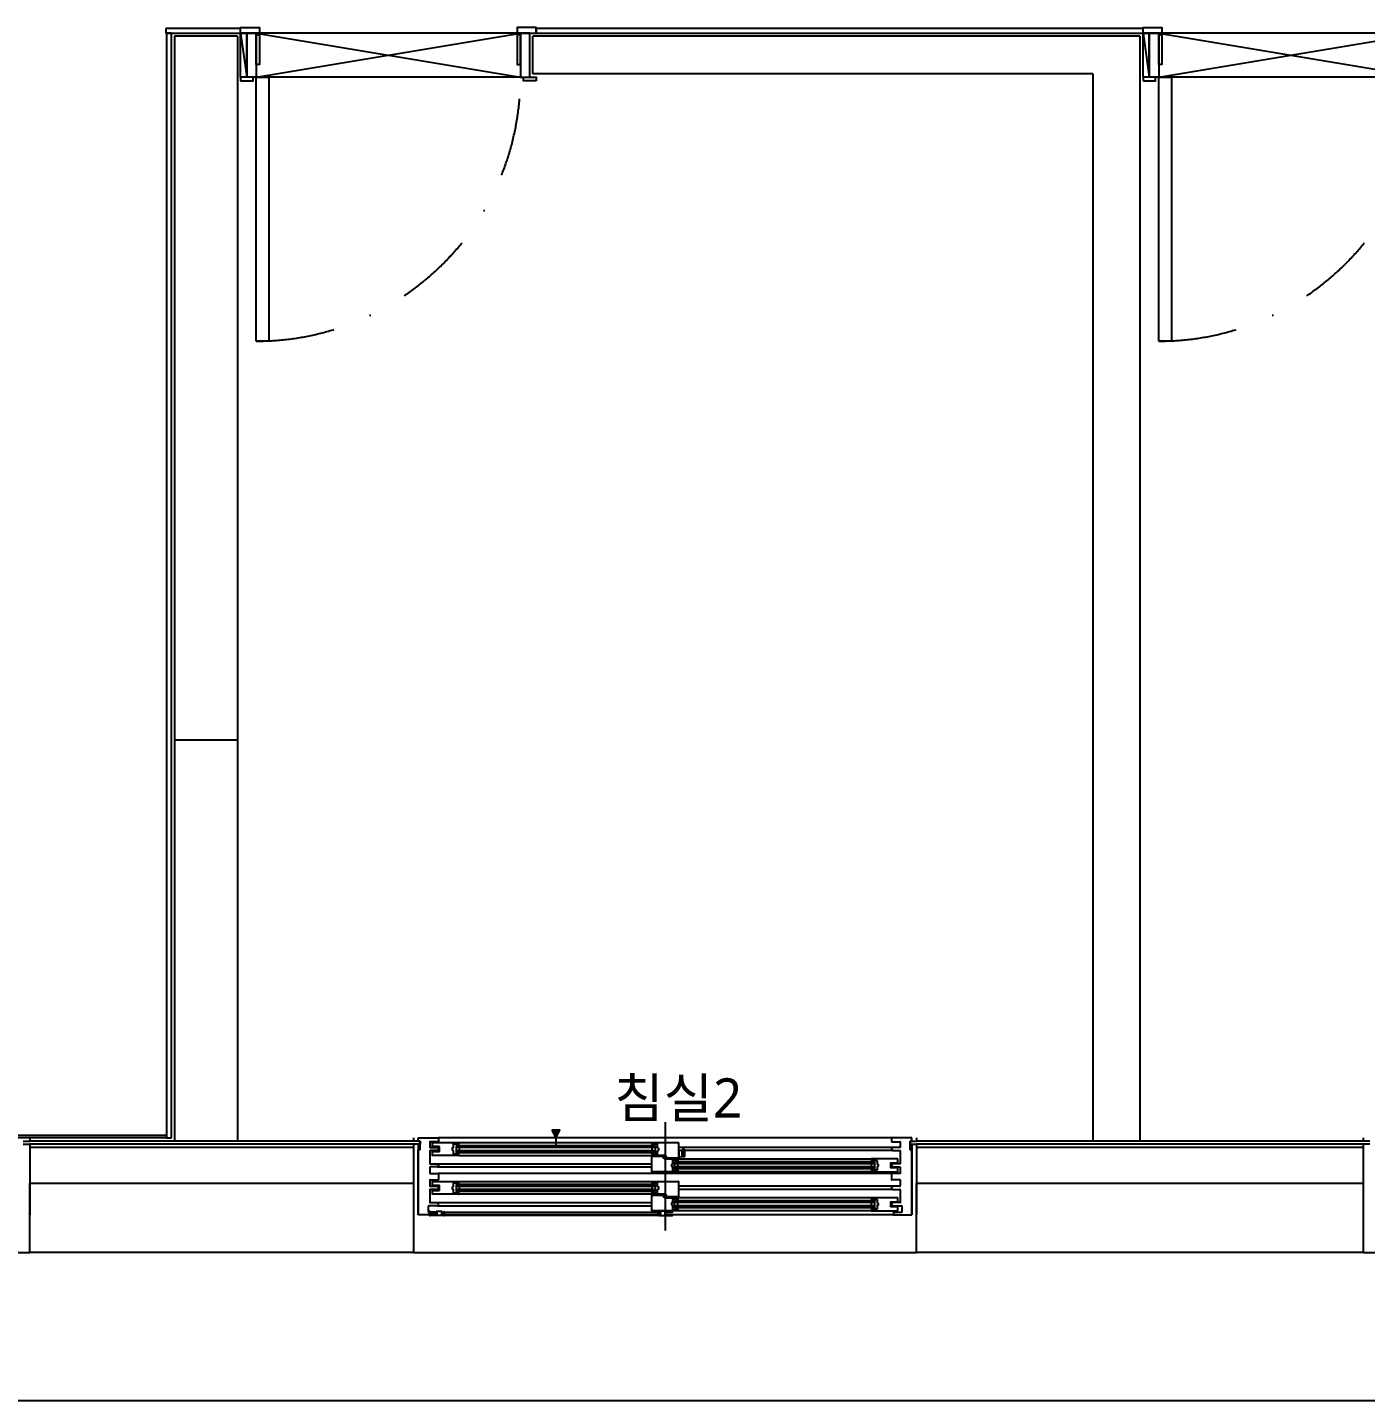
# Model space of a CAD drawing. Header units: millimetres. Extents: x -33000 to 294000, y 0 to 42408.
# Drawn here: x 99837 to 104092, y 9943 to 14312 of the extents above; entities that cross this region are included whole.
import ezdxf
from ezdxf.enums import TextEntityAlignment as Align

# ---------------------------------------------------------------- set-up
doc = ezdxf.new("R2010")
doc.units = ezdxf.units.MM
doc.header["$LTSCALE"] = 50
doc.linetypes.add('DASHDOTX2', pattern=[2, 1, -0.5, 0, -0.5])
doc.layers.add('arch', color=8, linetype='Continuous')
doc.layers.add('실명', color=9, linetype='Continuous')
doc.styles.add('FORTELINE', font='malgun.ttf')

msp = doc.modelspace()

# ---------------------------------------------------------------- hatches: boundary and pattern name
at = {"layer": 'arch'}
h = msp.add_hatch(color=256, dxfattribs=at)
h.dxf.hatch_style = 1
h.paths.add_polyline_path([(101530.4, 10804), (101505.4, 10804), (101517.9, 10779)])

# ---------------------------------------------------------------- linework, layer by layer
for p, q in [((100515, 14309), (100277, 14309)), ((100277, 14309), (100277, 14294)), ((100277, 14294), (100515, 14294)), ((100295, 14294), (100280, 14294)), ((100280, 14294), (100280, 10779)), ((100295, 10779), (100295, 14294)), ((100515, 14294), (100515, 14309)), ((103385, 14309), (101455, 14309)), ((101455, 14309), (101455, 14294)), ((101455, 14294), (103385, 14294)), ((103385, 14294), (103385, 14309)), ((100305, 14284), (100305, 12044)), ((100505, 14284), (100305, 14284)), ((100505, 14284), (100505, 12044)), ((103375, 14284), (101445, 14284)), ((101445, 14164), (101445, 14284)), ((103375, 14284), (103375, 10769)), ((103225, 14164), (101445, 14164)), ((103225, 14164), (103225, 10769)), ((100505, 12044), (100305, 12044)), ((100305, 12044), (100305, 10769)), ((100505, 12044), (100505, 10769)), ((101865, 10829), (101865, 10484)), ((95810, 10788), (100280, 10788)), ((100280, 10779), (95810, 10779)), ((99824, 10769), (99845, 10769)), ((99824, 10759.5), (99845, 10759.5)), ((99845, 10779), (99845, 10769)), ((101065, 10769), (99845, 10769)), ((99845, 10759.5), (99845, 10534)), ((101065, 10759), (99845, 10759)), ((101065, 10749), (99845, 10749)), ((100280, 10788), (100280, 10779)), ((100280, 10779), (100295, 10779)), ((101065, 10779), (101065, 10769)), ((101086, 10769), (101065, 10769)), ((101065, 10759.5), (101065, 10534)), ((101086, 10759.5), (101065, 10759.5)), ((101080, 10779), (101144, 10779)), ((101080, 10769), (101080, 10779)), ((101080, 10769), (101086, 10769)), ((101080, 10759.5), (101080, 10534)), ((101086, 10769), (101086, 10759.5)), ((101086, 10741), (101086, 10769)), ((101144, 10767), (101118, 10767)), ((101125, 10752), (101125, 10763.5)), ((102586, 10779), (101144, 10779)), ((101145, 10778), (101145, 10768)), ((101201.3, 10732), (101201.3, 10754)), ((101834.5, 10754), (101201.3, 10754)), ((101834.5, 10748), (101201.3, 10748)), ((101208, 10756.5), (101210.6, 10754)), ((101209.5, 10764), (101823, 10764)), ((101211.3, 10738), (101211.3, 10748)), ((101517.9, 10779), (101517.9, 10754)), ((101824.5, 10756.5), (101821.9, 10754)), ((101823, 10764), (101907, 10764)), ((101824.5, 10763), (101823, 10763)), ((101824.5, 10756.5), (101824.5, 10763)), ((101824.5, 10738), (101824.5, 10748)), ((101829.5, 10756), (101825, 10756)), ((101841, 10759), (101826, 10759)), ((101826, 10759), (101826, 10758)), ((101826.5, 10757.5), (101829.5, 10757.5)), ((101829.5, 10757.5), (101829.5, 10756)), ((101834.5, 10732), (101834.5, 10754)), ((101841.5, 10747.7), (101841.5, 10758.5)), ((101844.7, 10745.6), (101841.8, 10747.3)), ((101907.5, 10763.5), (101907.5, 10715)), ((102588.5, 10748.5), (101907.5, 10748.5)), ((102585, 10778), (102585, 10768)), ((102650, 10779), (102586, 10779)), ((102586, 10767), (102612, 10767)), ((102644, 10769), (102665, 10769)), ((102644, 10769), (102644, 10759.5)), ((102650, 10769), (102644, 10769)), ((102644, 10741), (102644, 10769)), ((102644, 10759.5), (102665, 10759.5)), ((102650, 10769), (102650, 10779)), ((102650, 10759.5), (102650, 10534)), ((102665, 10779), (102665, 10769)), ((104085, 10769), (102665, 10769)), ((102665, 10759.5), (102665, 10534)), ((104085, 10759), (102665, 10759)), ((104085, 10749), (102665, 10749)), ((104085, 10779), (104085, 10769)), ((104106, 10769), (104085, 10769)), ((104085, 10759.5), (104085, 10534)), ((104106, 10759.5), (104085, 10759.5)), ((101080, 10534), (101080, 10741)), ((101086, 10741), (101080, 10741)), ((101834.5, 10738), (101201.3, 10738)), ((101834.5, 10732), (101201.3, 10732)), ((101208, 10729.4), (101210.6, 10732)), ((101209.5, 10723), (101823, 10723)), ((101824.5, 10729.4), (101821.9, 10732)), ((101823, 10724), (101824.5, 10724)), ((101866.6, 10723), (101823, 10723)), ((101824.5, 10724), (101824.5, 10730.5)), ((101825, 10731), (101829.5, 10731)), ((101826, 10729), (101826, 10728)), ((101826, 10728), (101841, 10728)), ((101829.5, 10729.5), (101826.5, 10729.5)), ((101829.5, 10731), (101829.5, 10729.5)), ((101841.5, 10728.5), (101841.5, 10738.2)), ((101841.8, 10738.6), (101844.7, 10740.3)), ((101845, 10740.7), (101845, 10745.2)), ((101862, 10715.9), (101862, 10716)), ((101862.4, 10716.5), (101871, 10717.5)), ((101871, 10714.5), (101862.4, 10715.4)), ((101871, 10718.9), (101866.6, 10723)), ((101871, 10717.5), (101871, 10718.9)), ((101907, 10714.5), (101871, 10714.5)), ((101905.5, 10705), (101908.1, 10702.5)), ((101907, 10712), (102520.5, 10712)), ((101918.4, 10738.4), (101919.7, 10738.5)), ((101926, 10719.2), (101918.4, 10718.9)), ((101919.7, 10741.3), (101919.7, 10721.2)), ((101919.7, 10721.2), (101919.7, 10719)), ((101919.7, 10721.2), (101922, 10721.2)), ((101925.9, 10742.3), (101920.7, 10742.3)), ((101923.9, 10722.8), (101926.8, 10741.2)), ((101926.9, 10741.3), (101926.9, 10720.2)), ((102588.5, 10738.5), (101926.9, 10738.5)), ((102522, 10705), (102519.4, 10702.5)), ((102605, 10700), (102605, 10711.5)), ((102644, 10741), (102650, 10741)), ((102650, 10534), (102650, 10741)), ((101141.5, 10696.5), (101822.5, 10696.5)), ((101141.5, 10686.5), (101822.5, 10686.5)), ((102586, 10666), (101144, 10666)), ((101895.5, 10680.5), (101895.5, 10702.5)), ((102532, 10702.5), (101895.5, 10702.5)), ((102532, 10696.5), (101895.5, 10696.5)), ((102532, 10686.5), (101895.5, 10686.5)), ((102532, 10680.5), (101895.5, 10680.5)), ((101905.5, 10686.5), (101905.5, 10696.5)), ((101905.5, 10677.9), (101908.1, 10680.5)), ((102520.5, 10671), (101907, 10671)), ((102522, 10677.9), (102519.4, 10680.5)), ((102522, 10686.5), (102522, 10696.5)), ((102532, 10680.5), (102532, 10702.5)), ((101065, 10634), (99845, 10634)), ((99845, 10414), (99845, 10634)), ((101065, 10634), (101065, 10414)), ((101117, 10644.5), (101117, 10626)), ((101118, 10645.5), (101144, 10645.5)), ((101118, 10625), (101141.5, 10625)), ((101142, 10624.5), (101142, 10623.8)), ((101142, 10616.1), (101142, 10615.5)), ((101201.3, 10608.5), (101201.3, 10630.5)), ((101834.5, 10630.5), (101201.3, 10630.5)), ((101834.5, 10624.5), (101201.3, 10624.5)), ((101208, 10633), (101210.6, 10630.5)), ((101209.5, 10640.5), (101823, 10640.5)), ((101211.3, 10614.5), (101211.3, 10624.5)), ((101824.5, 10633), (101821.9, 10630.5)), ((101823, 10640.5), (101907, 10640.5)), ((101824.5, 10639.5), (101823, 10639.5)), ((101824.5, 10633), (101824.5, 10639.5)), ((101824.5, 10614.5), (101824.5, 10624.5)), ((101829.5, 10632.5), (101825, 10632.5)), ((101841, 10635.5), (101826, 10635.5)), ((101826, 10635.5), (101826, 10634.5)), ((101826.5, 10634), (101829.5, 10634)), ((101829.5, 10634), (101829.5, 10632.5)), ((101834.5, 10608.5), (101834.5, 10630.5)), ((101841.5, 10624.2), (101841.5, 10635)), ((101844.7, 10622.1), (101841.8, 10623.8)), ((101841.8, 10615.1), (101844.7, 10616.8)), ((101845, 10617.2), (101845, 10621.7)), ((101907.5, 10640), (101907.5, 10591.5)), ((102588.5, 10625), (101907.5, 10625)), ((102612, 10645.5), (102586, 10645.5)), ((102588, 10624.5), (102588, 10623.8)), ((102588, 10616.1), (102588, 10615.5)), ((102612, 10625), (102588.5, 10625)), ((102613, 10644.5), (102613, 10626)), ((104085, 10634), (102665, 10634)), ((102665, 10414), (102665, 10634)), ((104085, 10634), (104085, 10414)), ((101117, 10614), (101117, 10574)), ((101141.5, 10615), (101118, 10615)), ((101118, 10573), (101141.5, 10573)), ((101141.5, 10573), (101822.5, 10573)), ((101142, 10572.5), (101142, 10571.8)), ((101834.5, 10614.5), (101201.3, 10614.5)), ((101834.5, 10608.5), (101201.3, 10608.5)), ((101208, 10605.9), (101210.6, 10608.5)), ((101823, 10599.5), (101209.5, 10599.5)), ((101824.5, 10605.9), (101821.9, 10608.5)), ((101823, 10600.5), (101824.5, 10600.5)), ((101866.6, 10599.5), (101823, 10599.5)), ((101824.5, 10600.5), (101824.5, 10607)), ((101825, 10607.5), (101829.5, 10607.5)), ((101826, 10605.5), (101826, 10604.5)), ((101826, 10604.5), (101841, 10604.5)), ((101829.5, 10606), (101826.5, 10606)), ((101829.5, 10607.5), (101829.5, 10606)), ((101841.5, 10605), (101841.5, 10614.7)), ((101862, 10592.4), (101862, 10592.5)), ((101862.4, 10593), (101871, 10594)), ((101871, 10591), (101862.4, 10591.9)), ((101871, 10595.4), (101866.6, 10599.5)), ((101871, 10594), (101871, 10595.4)), ((101907, 10591), (101871, 10591)), ((101895.5, 10557), (101895.5, 10579)), ((102532, 10579), (101895.5, 10579)), ((102532, 10573), (101895.5, 10573)), ((101905.5, 10581.5), (101908.1, 10579)), ((101905.5, 10563), (101905.5, 10573)), ((102520.5, 10588.5), (101907, 10588.5)), ((102588.5, 10615), (101907.5, 10615)), ((102522, 10581.5), (102519.4, 10579)), ((102522, 10563), (102522, 10573)), ((102532, 10557), (102532, 10579)), ((102588, 10572.5), (102588, 10571.8)), ((102588.5, 10615), (102612, 10615)), ((102612, 10573), (102588.5, 10573)), ((102613, 10614), (102613, 10574)), ((101138, 10534), (101080, 10534)), ((101112, 10562), (101112, 10543)), ((101141.5, 10563), (101113, 10563)), ((101113, 10542), (101138, 10542)), ((101116, 10543.5), (101116, 10545.5)), ((101116.5, 10546), (101118.5, 10546)), ((101138.5, 10543), (101116.5, 10543)), ((101116.5, 10533), (101138.5, 10533)), ((101155, 10532), (101116.5, 10532)), ((101118.5, 10545.2), (101117, 10545.2)), ((101117, 10545.2), (101117, 10544)), ((101117, 10544), (101138.5, 10544)), ((101118.5, 10546), (101118.5, 10545.2)), ((101139, 10544.5), (101139, 10545.5)), ((101139, 10533.5), (101139, 10542.5)), ((101139, 10541), (101139, 10535)), ((101139.5, 10546), (101153, 10546)), ((101141.5, 10563), (101822.5, 10563)), ((101142, 10564.1), (101142, 10563.5)), ((101154, 10545), (101154, 10539.5)), ((101161.5, 10542), (101154, 10542)), ((101154, 10537.5), (101154, 10533)), ((101154, 10533), (101155, 10533)), ((101154.5, 10539), (101161, 10539)), ((101161, 10538), (101154.5, 10538)), ((101846.5, 10532), (101158, 10532)), ((101161, 10533), (101161.5, 10533)), ((101161.5, 10532), (101161, 10532)), ((101161.5, 10539.5), (101161.5, 10543.5)), ((101161.5, 10533), (101161.5, 10537.5)), ((101162.5, 10543.5), (101162.5, 10533)), ((101841.9, 10542), (101162.5, 10542)), ((101841.9, 10534), (101162.5, 10534)), ((101841.9, 10543.5), (101841.9, 10533)), ((101842.9, 10539.5), (101842.9, 10543.5)), ((101850.4, 10542), (101842.9, 10542)), ((101842.9, 10533), (101842.9, 10537.5)), ((101843.4, 10533), (101842.9, 10533)), ((101842.9, 10532), (101843.4, 10532)), ((101849.9, 10539), (101843.4, 10539)), ((101843.4, 10538), (101849.9, 10538)), ((101850.4, 10533), (101849.4, 10533)), ((101849.4, 10532), (101887.9, 10532)), ((101850.4, 10545), (101850.4, 10539.5)), ((101850.4, 10537.5), (101850.4, 10533)), ((101864.9, 10546), (101851.4, 10546)), ((101865.4, 10544.5), (101865.4, 10545.5)), ((101865.4, 10533.5), (101865.4, 10542.5)), ((102592, 10534), (101865.4, 10534)), ((101887.4, 10544), (101865.9, 10544)), ((101865.9, 10543), (101887.9, 10543)), ((101887.9, 10533), (101865.9, 10533)), ((101887.9, 10546), (101885.9, 10546)), ((101885.9, 10546), (101885.9, 10545.2)), ((101885.9, 10545.2), (101887.4, 10545.2)), ((101887.4, 10545.2), (101887.4, 10544)), ((101888.4, 10543.5), (101888.4, 10545.5)), ((102532, 10563), (101895.5, 10563)), ((102532, 10557), (101895.5, 10557)), ((101905.5, 10554.4), (101908.1, 10557)), ((102520.5, 10547.5), (101907, 10547.5)), ((102522, 10554.4), (102519.4, 10557)), ((102588, 10564.1), (102588, 10563.5)), ((102588.5, 10563), (102617, 10563)), ((102591, 10541), (102591, 10535)), ((102617, 10542), (102592, 10542)), ((102592, 10534), (102650, 10534)), ((102618, 10562), (102618, 10543)), ((96245, 10414), (99845, 10414)), ((101065, 10414), (99845, 10414)), ((101065, 10414), (102665, 10414)), ((104085, 10414), (102665, 10414)), ((104085, 10414), (105685, 10414)), ((89610, 9943.4), (108807.8, 9943.4))]:
    msp.add_line(p, q, dxfattribs=at)
at = {"layer": 'arch', "linetype": 'Continuous', "ltscale": 4, "elevation": 0}
for points in [[(100515, 14294), (100515, 14312), (100575, 14312), (100575, 14294)], [(101455, 14294), (101455, 14312), (101395, 14312), (101395, 14294)], [(103385, 14294), (103385, 14312), (103445, 14312), (103445, 14294)], [(100565, 13314), (100565, 14154), (100605, 14154), (100605, 13314)], [(103435, 13314), (103435, 14154), (103475, 14154), (103475, 13314)]]:
    msp.add_lwpolyline(points, close=True, dxfattribs=at)
at = {"layer": 'arch', "elevation": 0}
for points in [[(100515, 14294), (100535, 14294), (100535, 14154), (100515, 14154), (100515, 14294), (100535, 14154)], [(100565, 14294), (100570, 14294), (100570, 14289), (100575, 14289), (100575, 14194), (100565, 14194), (100565, 14294)], [(101405, 14294), (101400, 14294), (101400, 14289), (101395, 14289), (101395, 14194), (101405, 14194), (101405, 14294)], [(103385, 14294), (103405, 14294), (103405, 14154), (103385, 14154), (103385, 14294), (103405, 14154)], [(103435, 14294), (103440, 14294), (103440, 14289), (103445, 14289), (103445, 14194), (103435, 14194), (103435, 14294)], [(101125.5, 10764), (101209.5, 10764)], [(101209.5, 10723), (101125.5, 10723)], [(101907.5, 10742.4), (101918.4, 10738.4), (101918.4, 10718.9), (101910.1, 10717.6)], [(101907.5, 10715.5), (101910.1, 10715.5), (101910.1, 10738.1), (101907.5, 10738.1)], [(102520.5, 10671), (102604.5, 10671)], [(101125.5, 10640.5), (101209.5, 10640.5)], [(101209.5, 10599.5), (101125.5, 10599.5)], [(102604.5, 10588.5), (102520.5, 10588.5)], [(102520.5, 10547.5), (102604.5, 10547.5)]]:
    msp.add_lwpolyline(points, dxfattribs=at)
for points in [[(100565, 14154), (100535, 14154), (100535, 14294), (100565, 14294)], [(101405, 14294), (100565, 14294), (101405, 14154), (100565, 14154)], [(101405, 14154), (101435, 14154), (101435, 14294), (101405, 14294)], [(103435, 14154), (103405, 14154), (103405, 14294), (103435, 14294)], [(104275, 14294), (103435, 14294), (104275, 14154), (103435, 14154)], [(100515, 14142), (100555, 14142), (100555, 14154), (100515, 14154)], [(101455, 14142), (101415, 14142), (101415, 14154), (101455, 14154)], [(103385, 14142), (103425, 14142), (103425, 14154), (103385, 14154)], [(101505.4, 10804), (101517.9, 10779), (101530.4, 10804)]]:
    msp.add_lwpolyline(points, close=True, dxfattribs=at)
for points in [[(101117, 10766), (101117, 10749.5, 0.414214), (101118, 10748.5)], [(101118, 10748.5), (101141.5, 10748.5, -0.414214), (101142, 10748), (101142, 10747.3, 0.341999), (101142.7, 10746.4, -0.774597), (101142.7, 10740.6, 0.341999), (101142, 10739.6), (101142, 10739, -0.414214), (101141.5, 10738.5), (101118, 10738.5)], [(101125, 10763), (101125, 10763.5, -0.414214), (101125.5, 10764)], [(101125.5, 10751.5, -0.414214), (101125, 10752)], [(101125.5, 10735.5), (101146.3, 10735.5, 0.414214), (101147.3, 10736.5), (101147.3, 10750.5, 0.414214), (101146.3, 10751.5), (101125.5, 10751.5)], [(101208, 10763), (101208, 10756.5, -0.414214), (101207.5, 10756), (101203, 10756), (101203, 10757.5), (101206, 10757.5, 0.414214), (101206.5, 10758), (101206.5, 10759), (101191.5, 10759, 0.414214), (101191, 10758.5), (101191, 10748.2, -0.269143), (101190.7, 10747.8), (101187.8, 10746.1, 0.269143), (101187.5, 10745.7), (101187.5, 10741.2, 0.269143), (101187.8, 10740.8), (101190.7, 10739.1, -0.269143), (101191, 10738.7), (101191, 10728.5, 0.414214), (101191.5, 10728), (101206.5, 10728), (101206.5, 10729, 0.414214), (101206, 10729.5), (101203, 10729.5), (101203, 10731), (101207.5, 10731, -0.414214), (101208, 10730.5), (101208, 10724)], [(101209.5, 10764, -0.414214), (101210, 10763.5, -0.414214), (101209.5, 10763), (101208, 10763)], [(102612, 10748.5), (102588.5, 10748.5, 0.414214), (102588, 10748), (102588, 10747.3, -0.341999), (102587.2, 10746.4, 0.774597), (102587.2, 10740.6, -0.341999), (102588, 10739.6), (102588, 10739, 0.414214), (102588.5, 10738.5), (102612, 10738.5)], [(102613, 10766), (102613, 10749.5, -0.414214), (102612, 10748.5)], [(101118, 10738.5, 0.414214), (101117, 10737.5), (101117, 10697.5)], [(101125, 10723.5), (101125, 10735, -0.414214), (101125.5, 10735.5)], [(101125.5, 10723, -0.414214), (101125, 10723.5)], [(101208, 10724), (101209.5, 10724, -1), (101209.5, 10723)], [(101905.5, 10678.5), (101905.5, 10672), (101907, 10672, -1), (101907, 10671), (101823, 10671, -0.414214), (101822.5, 10671.5), (101822.5, 10720, -0.414214), (101823, 10720.5), (101859, 10720.5), (101867.6, 10719.5, -0.382193), (101868, 10719), (101868, 10718.9, -0.382131), (101867.6, 10718.4), (101859, 10717.5), (101859, 10716), (101863.5, 10712), (101907, 10712, -0.414214), (101907.5, 10711.5, -0.414214), (101907, 10711), (101905.5, 10711), (101905.5, 10704.5)], [(101905.5, 10704.5, -0.414214), (101905, 10704), (101900.5, 10704), (101900.5, 10705.5), (101903.5, 10705.5, 0.414214), (101904, 10706), (101904, 10707), (101889, 10707, 0.414214), (101888.5, 10706.5), (101888.5, 10696.7, -0.269143), (101888.2, 10696.3), (101885.3, 10694.6, 0.269143), (101885, 10694.2), (101885, 10689.7, 0.269143), (101885.3, 10689.3), (101888.2, 10687.6, -0.269143), (101888.5, 10687.2), (101888.5, 10676.5, 0.414214), (101889, 10676), (101904, 10676), (101904, 10677, 0.414214), (101903.5, 10677.5), (101900.5, 10677.5), (101900.5, 10679), (101905, 10679, -0.414214), (101905.5, 10678.5)], [(102604.5, 10712), (102520.5, 10712, 0.414214), (102520, 10711.5, 0.414214), (102520.5, 10711), (102522, 10711)], [(102522, 10711), (102522, 10704.5, 0.414214), (102522.5, 10704), (102527, 10704), (102527, 10705.5), (102524, 10705.5, -0.414214), (102523.5, 10706), (102523.5, 10707), (102538.5, 10707, -0.414214), (102539, 10706.5), (102539, 10696.2, 0.269143), (102539.3, 10695.8), (102542.2, 10694.1, -0.269143), (102542.5, 10693.7), (102542.5, 10689.2, -0.269143), (102542.2, 10688.8), (102539.3, 10687.1, 0.269143), (102539, 10686.7), (102539, 10676.5, -0.414214), (102538.5, 10676), (102523.5, 10676), (102523.5, 10677, -0.414214), (102524, 10677.5), (102527, 10677.5), (102527, 10679), (102522.5, 10679, 0.414214), (102522, 10678.5)], [(102605, 10711.5, 0.414214), (102604.5, 10712)], [(102612, 10738.5, -0.414214), (102613, 10737.5), (102613, 10697.5)], [(101117, 10697.5, 0.414214), (101118, 10696.5)], [(101118, 10696.5), (101141.5, 10696.5, -0.414214), (101142, 10696), (101142, 10695.3, 0.341999), (101142.7, 10694.4, -0.774597), (101142.7, 10688.6, 0.341999), (101142, 10687.6), (101142, 10687, -0.414214), (101141.5, 10686.5), (101118, 10686.5, 0.414214), (101117, 10685.5), (101117, 10667, 0.414214), (101118, 10666)], [(101118, 10666), (101144, 10666, -0.414214), (101145, 10665), (101145, 10646.5)], [(102522, 10678.5), (102522, 10672), (102520.5, 10672, 1), (102520.5, 10671)], [(102604.5, 10683.5), (102583.7, 10683.5, -0.414214), (102582.7, 10684.5), (102582.7, 10698.5, -0.414214), (102583.7, 10699.5), (102604.5, 10699.5)], [(102612, 10696.5), (102588.5, 10696.5, 0.414214), (102588, 10696), (102588, 10695.3, -0.341999), (102587.2, 10694.4, 0.774597), (102587.2, 10688.6, -0.341999), (102588, 10687.6), (102588, 10687, 0.414214), (102588.5, 10686.5), (102612, 10686.5, -0.414214), (102613, 10685.5), (102613, 10667, -0.414214), (102612, 10666)], [(102612, 10666), (102586, 10666, 0.414214), (102585, 10665), (102585, 10646.5)], [(102604.5, 10699.5, 0.414214), (102605, 10700)], [(102605, 10671.5), (102605, 10683, 0.414214), (102604.5, 10683.5)], [(102604.5, 10671, 0.414214), (102605, 10671.5)], [(102613, 10697.5, -0.414214), (102612, 10696.5)], [(101125, 10628.5), (101125, 10640, -0.414214), (101125.5, 10640.5)], [(101125.5, 10628, -0.414214), (101125, 10628.5)], [(101125.5, 10612), (101146.3, 10612, 0.414214), (101147.3, 10613), (101147.3, 10627, 0.414214), (101146.3, 10628), (101125.5, 10628)], [(101208, 10639.5), (101208, 10633, -0.414214), (101207.5, 10632.5), (101203, 10632.5), (101203, 10634), (101206, 10634, 0.414214), (101206.5, 10634.5), (101206.5, 10635.5), (101191.5, 10635.5, 0.414214), (101191, 10635), (101191, 10624.7, -0.269143), (101190.7, 10624.3), (101187.8, 10622.6, 0.269143), (101187.5, 10622.2), (101187.5, 10617.7, 0.269143), (101187.8, 10617.3), (101190.7, 10615.6, -0.269143), (101191, 10615.2), (101191, 10605, 0.414214), (101191.5, 10604.5), (101206.5, 10604.5), (101206.5, 10605.5, 0.414214), (101206, 10606), (101203, 10606), (101203, 10607.5), (101207.5, 10607.5, -0.414214), (101208, 10607), (101208, 10600.5)], [(101209.5, 10640.5, -0.414214), (101210, 10640, -0.414214), (101209.5, 10639.5), (101208, 10639.5)], [(101125, 10600), (101125, 10611.5, -0.414214), (101125.5, 10612)], [(101125.5, 10599.5, -0.414214), (101125, 10600)], [(101208, 10600.5), (101209.5, 10600.5, -1), (101209.5, 10599.5)], [(101905.5, 10555), (101905.5, 10548.5), (101907, 10548.5, -1), (101907, 10547.5), (101823, 10547.5, -0.414214), (101822.5, 10548), (101822.5, 10596.5, -0.414214), (101823, 10597), (101859, 10597), (101867.6, 10596, -0.382193), (101868, 10595.5), (101868, 10595.4, -0.382131), (101867.6, 10594.9), (101859, 10594), (101859, 10592.5), (101863.5, 10588.5), (101907, 10588.5, -0.414214), (101907.5, 10588, -0.414214), (101907, 10587.5), (101905.5, 10587.5), (101905.5, 10584), (101905, 10583.5), (101905.5, 10583), (101905.5, 10581, -0.414214), (101905, 10580.5), (101900.5, 10580.5), (101900.5, 10582), (101903.5, 10582, 0.414214), (101904, 10582.5), (101904, 10583.5), (101889, 10583.5, 0.414214), (101888.5, 10583), (101888.5, 10573.2, -0.269143), (101888.2, 10572.8), (101885.3, 10571.1, 0.269143), (101885, 10570.7), (101885, 10566.2, 0.269143), (101885.3, 10565.8), (101888.2, 10564.1, -0.269143), (101888.5, 10563.7), (101888.5, 10553, 0.414214), (101889, 10552.5), (101904, 10552.5), (101904, 10553.5, 0.414214), (101903.5, 10554), (101900.5, 10554), (101900.5, 10555.5), (101905, 10555.5, -0.414214), (101905.5, 10555)], [(102520.5, 10588.5, 0.414214), (102520, 10588, 0.414214), (102520.5, 10587.5), (102522, 10587.5)], [(102522, 10587.5), (102522, 10581, 0.414214), (102522.5, 10580.5), (102527, 10580.5), (102527, 10582), (102524, 10582, -0.414214), (102523.5, 10582.5), (102523.5, 10583.5), (102538.5, 10583.5, -0.414214), (102539, 10583), (102539, 10572.7, 0.269143), (102539.3, 10572.3), (102542.2, 10570.6, -0.269143), (102542.5, 10570.2), (102542.5, 10565.7, -0.269143), (102542.2, 10565.3), (102539.3, 10563.6, 0.269143), (102539, 10563.2), (102539, 10553, -0.414214), (102538.5, 10552.5), (102523.5, 10552.5), (102523.5, 10553.5, -0.414214), (102524, 10554), (102527, 10554), (102527, 10555.5), (102522.5, 10555.5, 0.414214), (102522, 10555), (102522, 10548.5)], [(102604.5, 10560), (102583.7, 10560, -0.414214), (102582.7, 10561), (102582.7, 10575, -0.414214), (102583.7, 10576), (102604.5, 10576)], [(102605, 10588, 0.414214), (102604.5, 10588.5)], [(102604.5, 10576, 0.414214), (102605, 10576.5), (102605, 10588)], [(102522, 10548.5), (102520.5, 10548.5, 1), (102520.5, 10547.5)], [(102605, 10548), (102605, 10559.5, 0.414214), (102604.5, 10560)], [(102604.5, 10547.5, 0.414214), (102605, 10548)]]:
    msp.add_lwpolyline(points, format="xyb", dxfattribs=at)
at = {"layer": 'arch'}
for centre in [(101158, 10535), (101846.5, 10535)]:
    msp.add_circle(centre, 3, dxfattribs=at)
at = {"layer": 'arch', "linetype": 'DASHDOTX2', "ltscale": 5}
for centre in [(100565, 14154), (103435, 14154)]:
    msp.add_arc(centre, 840, 270, 0, dxfattribs=at)
at = {"layer": 'arch'}
for centre, radius, start, end in [((101118, 10766), 1, 90, 180), ((101144, 10778), 1, 0, 90), ((101144, 10768), 1, 270, 0), ((101823, 10763.5), 0.5, 90, 270), ((101825, 10756.5), 0.5, 180, 270), ((101826.5, 10758), 0.5, 180, 270), ((101841, 10758.5), 0.5, 0, 90), ((101842, 10747.7), 0.5, 180, 240.2551), ((101907, 10763.5), 0.5, 0, 90), ((102586, 10778), 1, 90, 180), ((102586, 10768), 1, 180, 270), ((102612, 10766), 1, 0, 90), ((101823, 10723.5), 0.5, 90, 270), ((101825, 10730.5), 0.5, 90, 180), ((101826.5, 10729), 0.5, 90, 180), ((101841, 10728.5), 0.5, 270, 0), ((101842, 10738.2), 0.5, 119.7449, 180), ((101844.5, 10745.2), 0.5, 0, 60.2551), ((101844.5, 10740.7), 0.5, 299.7449, 360), ((101862.5, 10716), 0.5, 96.3464, 180), ((101862.5, 10715.9), 0.5, 180, 263.666), ((101907, 10715), 0.5, 270, 0), ((101920.7, 10741.3), 1, 90, 180.0858), ((101922, 10723.1), 1.88, 270, 348.8801), ((101925.8, 10741.3), 1, 351.0635, 90), ((101925.9, 10741.3), 1, 0, 90), ((101925.9, 10720.2), 1, 272.2775, 0), ((101118, 10644.5), 1, 90, 180), ((101118, 10626), 1, 180, 270), ((101141.5, 10624.5), 0.5, 0, 90), ((101143, 10623.8), 1, 180, 255.5225), ((101143, 10616.1), 1, 104.4775, 180), ((101142, 10620), 3, 284.4775, 75.5225), ((101144, 10646.5), 1, 270, 0), ((101823, 10640), 0.5, 90, 270), ((101825, 10633), 0.5, 180, 270), ((101826.5, 10634.5), 0.5, 180, 270), ((101841, 10635), 0.5, 0, 90), ((101842, 10624.2), 0.5, 180, 240.2551), ((101844.5, 10621.7), 0.5, 0, 60.2551), ((101844.5, 10617.2), 0.5, 299.7449, 360), ((101907, 10640), 0.5, 0, 90), ((102586, 10646.5), 1, 180, 270), ((102588, 10620), 3, 104.4775, 255.5225), ((102587, 10623.8), 1, 284.4775, 0), ((102587, 10616.1), 1, 0, 75.5225), ((102588.5, 10624.5), 0.5, 90, 180), ((102612, 10644.5), 1, 0, 90), ((102612, 10626), 1, 270, 0), ((101118, 10614), 1, 90, 180), ((101118, 10574), 1, 180, 270), ((101141.5, 10615.5), 0.5, 269.9997, 0), ((101141.5, 10572.5), 0.5, 0, 90), ((101823, 10600), 0.5, 90, 270), ((101825, 10607), 0.5, 90, 180), ((101826.5, 10605.5), 0.5, 90, 180), ((101841, 10605), 0.5, 270, 0), ((101842, 10614.7), 0.5, 119.7449, 180), ((101862.5, 10592.5), 0.5, 96.3464, 180), ((101862.5, 10592.4), 0.5, 180, 263.666), ((101907, 10591.5), 0.5, 270, 0), ((102588.5, 10615.5), 0.5, 180, 270.0003), ((102588.5, 10572.5), 0.5, 90, 180), ((102612, 10614), 1, 0, 90), ((102612, 10574), 1, 270, 0), ((101113, 10562), 1, 90, 180), ((101113, 10543), 1, 180, 270), ((101116.5, 10545.5), 0.5, 90, 180), ((101116.5, 10543.5), 0.5, 180, 270), ((101116.5, 10532.5), 0.5, 90, 270), ((101138, 10541), 1, 0, 90), ((101138, 10535), 1, 270, 0), ((101138.5, 10544.5), 0.5, 270, 0), ((101138.5, 10542.5), 0.5, 0, 90), ((101138.5, 10533.5), 0.5, 270, 0), ((101139.5, 10545.5), 0.5, 90, 180), ((101141.5, 10563.5), 0.5, 270, 0), ((101143, 10571.8), 1, 180, 255.5225), ((101143, 10564.1), 1, 104.4775, 180), ((101142, 10568), 3, 284.4775, 75.5225), ((101153, 10545), 1, 0, 90), ((101154.5, 10539.5), 0.5, 180, 270), ((101154.5, 10537.5), 0.5, 90, 180), ((101155, 10532.5), 0.5, 270, 90), ((101161, 10532.5), 0.5, 90, 270), ((101161, 10539.5), 0.5, 270, 0), ((101161, 10537.5), 0.5, 0, 90), ((101162, 10543.5), 0.5, 0, 180), ((101161.5, 10533), 1, 270, 0), ((101842.4, 10543.5), 0.5, 0, 180), ((101842.9, 10533), 1, 180, 270), ((101843.4, 10539.5), 0.5, 180, 270), ((101843.4, 10537.5), 0.5, 90, 180), ((101843.4, 10532.5), 0.5, 270, 90), ((101849.4, 10532.5), 0.5, 90, 270), ((101849.9, 10539.5), 0.5, 270, 0), ((101849.9, 10537.5), 0.5, 0, 90), ((101851.4, 10545), 1, 90, 180), ((101864.9, 10545.5), 0.5, 0, 90), ((101865.9, 10544.5), 0.5, 180, 270), ((101865.9, 10542.5), 0.5, 90, 180), ((101865.9, 10533.5), 0.5, 180, 270), ((101887.9, 10545.5), 0.5, 0, 90), ((101887.9, 10543.5), 0.5, 270, 0), ((101887.9, 10532.5), 0.5, 270, 90), ((102588, 10568), 3, 104.4775, 255.5225), ((102587, 10571.8), 1, 284.4775, 0), ((102587, 10564.1), 1, 0, 75.5225), ((102588.5, 10563.5), 0.5, 180, 270), ((102592, 10541), 1, 90, 180), ((102592, 10535), 1, 180, 270), ((102617, 10562), 1, 0, 90), ((102617, 10543), 1, 270, 0)]:
    msp.add_arc(centre, radius, start, end, dxfattribs=at)

# ---------------------------------------------------------------- texts
at = {"layer": '실명', "linetype": 'ByBlock', "style": 'FORTELINE'}
msp.add_text('침실2', height=125, dxfattribs=at).set_placement((101907.1, 10906.1), align=Align.MIDDLE_CENTER)

doc.saveas('drawing.dxf')
